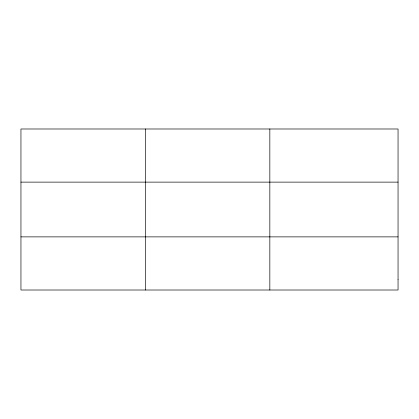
<?xml version="1.0" encoding="UTF-8"?>
<svg xmlns="http://www.w3.org/2000/svg" width="419" height="419" viewBox="0 0 419 419"><rect width="100%" height="100%" fill="white"/><g stroke="black" fill="none" stroke-linecap="round" stroke-linejoin="round"><path stroke-width="0.63" d="M145.393 128.989L145.393 290.011M269.836 128.989L269.836 290.011M20.95 182.124L398.05 182.124M20.95 236.876L398.05 236.876M398.05 279.384L398.05 290.011L20.95 290.011L20.95 128.989L398.05 128.989L398.05 279.384"/></g></svg>
